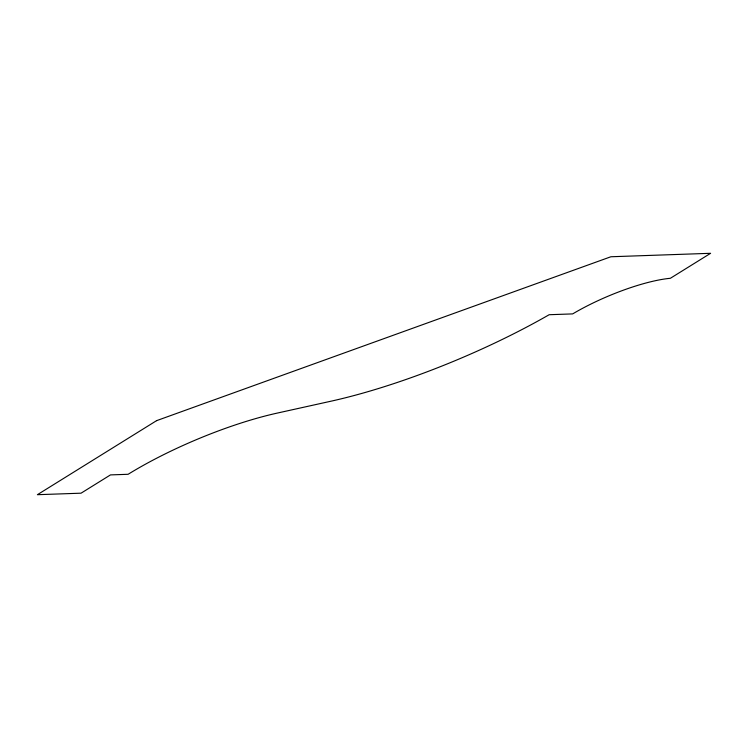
<?xml version="1.0" encoding="UTF-8"?>
<svg xmlns="http://www.w3.org/2000/svg" width="748" height="748" viewBox="0 0 748 748"><rect width="100%" height="100%" fill="white"/><g stroke="black" fill="none" stroke-linecap="round" stroke-linejoin="round"><path stroke-width="1.12" d="M156.584 420.656L37.4 494.699L81.055 493.184L110.48 474.905L128.114 474.288A142.344 34.922 -22.9 0 1 277.087 413.13L330.747 401.255A224.98 55.193 -22.9 0 0 549.163 314.721L572.669 313.898A81.336 19.953 -22.9 0 1 670.386 278.284L710.6 253.301L610.873 256.76L156.584 420.656"/></g></svg>
